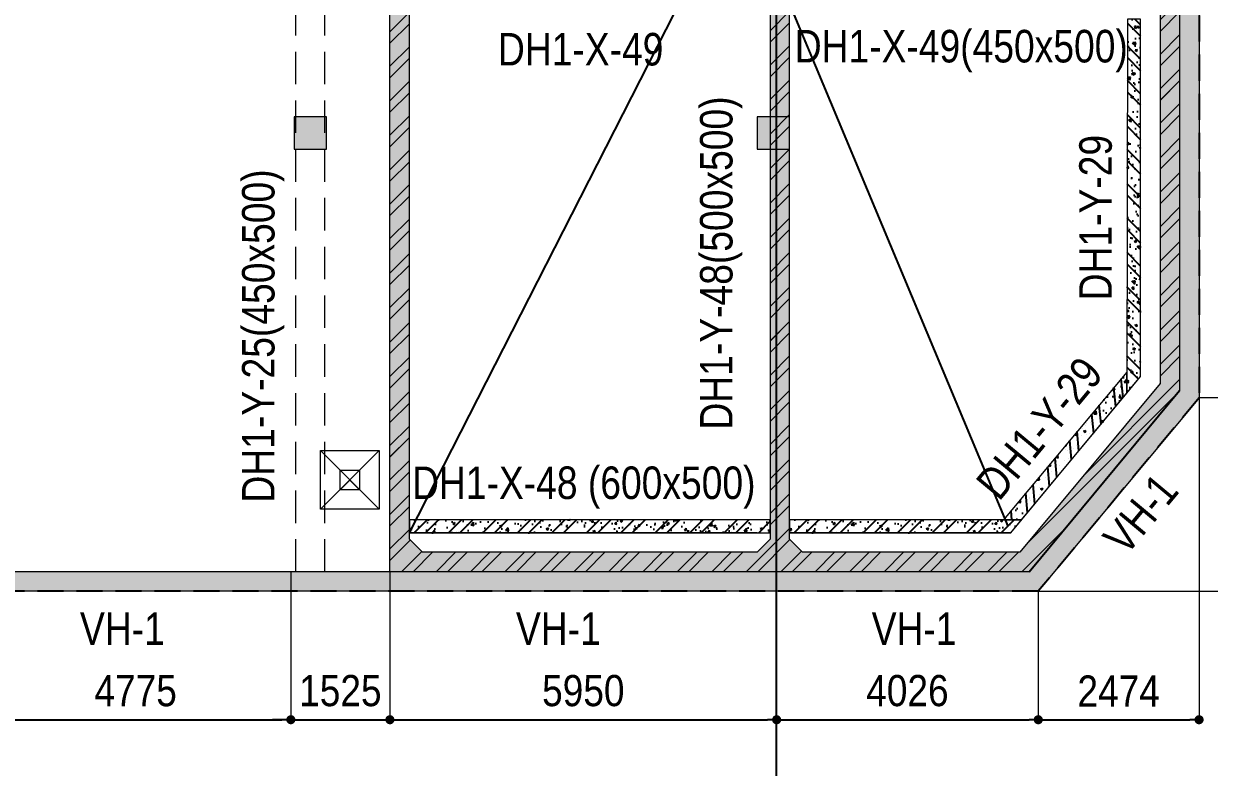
# Model space of a CAD drawing. Header units: millimetres. Extents: x 3718783 to 4027851, y 882487 to 1100782.
# Drawn here: x 3882144 to 3900386, y 906339 to 917776 of the extents above; entities that cross this region are included whole.
import ezdxf
from ezdxf.enums import TextEntityAlignment as Align

# ---------------------------------------------------------------- set-up
doc = ezdxf.new("R2010")
doc.units = ezdxf.units.MM
doc.header["$LTSCALE"] = 200
doc.header["$MEASUREMENT"] = 0
for name, pattern in [('CHG_XX_Cot_Ham 1$0$MB_Luoi truc$0$HTT Hidden 21', [3, 2, -1]), ('CHG_XX_Damsan_Ham 1$0$HIDDEN', [0.375, 0.25, -0.125]), ('CHG_XX_Luoi truc$0$MB_Luoi truc$0$Center101', [13, 10, -1, 1, -1]), ('HIDDEN', [0.375, 0.25, -0.125])]:
    doc.linetypes.add(name, pattern=pattern)
doc.layers.get('Defpoints').update_dxf_attribs({"color": 14, "lineweight": 0})
for name, color, linetype, lineweight in [('CHG_XX_Cot_Ham 1$0$Ap0302_PC', 150, 'Continuous', 9), ('CHG_XX_Cot_Ham 1$0$Ap0302_PC @ 1', 150, 'Continuous', 9), ('CHG_XX_Cot_Ham 1$0$Ap0302_PC @ 150', 150, 'Continuous', 9), ('CHG_XX_Cot_Ham 1$0$Ap0311_H', 8, 'Continuous', 15), ('CHG_XX_Cot_Ham 1$0$NS-DuongBao', 3, 'Continuous', 18), ('CHG_XX_Cot_Ham 1$0$S_Concrete_Cont_2 Normal', 2, 'Continuous', 13), ('CHG_XX_Cot_Ham 1$0$Start hatch', 8, 'Continuous', 25), ('CHG_XX_Damsan_Ham 1$0$DBAO', 3, 'Continuous', 13), ('CHG_XX_Damsan_Ham 1$0$DGIONG', 4, 'Continuous', 13), ('CHG_XX_Damsan_Ham 1$0$DMo', 254, 'CHG_XX_Damsan_Ham 1$0$HIDDEN', 9), ('CHG_XX_Damsan_Ham 1$0$Star Lo Mo', 5, 'Continuous', 13), ('CHG_XX_Damsan_Ham 1$0$Start hatch', 8, 'Continuous', 25), ('CHG_XX_Damsan_Ham 1$0$Start net bao', 3, 'Continuous', 18), ('Dim 200', 1, 'Continuous', 5), ('DMo', 254, 'HIDDEN', 9), ('MB_Luoi truc$0$Dim 300', 1, 'Continuous', 5), ('TEXT P Y', 2, 'Continuous', 15)]:
    doc.layers.add(name, color=color, linetype=linetype, lineweight=lineweight)
for name, color, linetype in [('CHG_XX_Cot_Ham 1$0$MB_Cot ham$0$Concrete Line', 6, 'Continuous'), ('CHG_XX_Cot_Ham 1$0$mb_cot tang 1-3$0$Concrete Line', 6, 'Continuous'), ('CHG_XX_Damsan_Ham 1$0$GHI CHU', 7, 'Continuous'), ('CHG_XX_Luoi truc$0$Grid', 34, 'Continuous'), ('CHG_XX_Luoi truc$0$Grid Line', 251, 'CHG_XX_Luoi truc$0$MB_Luoi truc$0$Center101'), ('mb_cot tang 1-3$0$Concrete Line', 6, 'Continuous'), ('TEXT P X', 1, 'Continuous')]:
    doc.layers.add(name, color=color, linetype=linetype)
doc.styles.add('CHG_XX_Luoi truc$0$MB_Luoi truc$0$Grid A-F$0$VNI-HelveCB', font='VHELVCB_0.TTF')
doc.styles.add('MB_Luoi truc$0$Arial_C', font='arial.ttf', dxfattribs={"width": 0.85})
doc.styles.add('TTP-HelCon', font='VHELVCN_0.TTF')
doc.dimstyles.new('200', dxfattribs={"dimscale": 200, "dimtxt": 2.4, "dimasz": 0.7, "dimexe": 0.0003, "dimexo": 0, "dimgap": 1, "dimtad": 1, "dimdec": 0, "dimzin": 12, "dimdsep": 46, "dimtxsty": 'MB_Luoi truc$0$Arial_C', "dimblk": 'MB_Luoi truc$0$_Dot', "dimcen": 0.5, "dimclrd": 256, "dimclre": 8, "dimclrt": 1, "dimadec": 0, "dimazin": 0, "dimtfac": 1, "dimtdec": 0, "dimtix": 1, "dimtmove": 2, "dimatfit": 3, "dimldrblk": 'MB_Luoi truc$0$HTT Arrow 30', "dimfxl": 1, "dimtolj": 1, "dimtzin": 0, "dimlwe": -1, "dimarcsym": 0})

# ---------------------------------------------------------------- blocks, each defined once
blk = doc.blocks.new('*U401')
at = {"layer": 'CHG_XX_Luoi truc$0$Grid Line'}
blk.add_line((0, 0), (0, 608), dxfattribs=at)
at = {"layer": 'CHG_XX_Luoi truc$0$Grid', "lineweight": -2, "style": 'CHG_XX_Luoi truc$0$MB_Luoi truc$0$Grid A-F$0$VNI-HelveCB'}
for tag, p in [('GRIDSUB', (0, 617)), ('GRID', (0, -9))]:
    blk.add_attdef(tag, text='', height=5, dxfattribs=at).set_placement(p, align=Align.MIDDLE)
blk = doc.blocks.new('CHG_XX_Luoi truc')
at = {"layer": 'CHG_XX_Luoi truc$0$Grid', "xscale": 300, "yscale": 300, "zscale": 300}
blk.add_blockref('*U401', (99550, -12747), dxfattribs=at)
blk = doc.blocks.new('*U550')
at = {"layer": 'CHG_XX_Cot_Ham 1$0$Ap0302_PC @ 1'}
h = blk.add_hatch(color=3, dxfattribs=at)
h.dxf.hatch_style = 1
h.paths.add_polyline_path([(-250, -250), (-250, 250), (250, 250), (250, -250)])
at = {"layer": 'CHG_XX_Cot_Ham 1$0$Ap0302_PC @ 150'}
h = blk.add_hatch(color=3, dxfattribs=at)
h.dxf.hatch_style = 1
h.paths.add_polyline_path([(-250, -250), (-250, 250), (250, 250), (250, -250)])
blk = doc.blocks.new('CHG_XX_Cot_Ham 1$0$500x500')
at = {"layer": 'CHG_XX_Cot_Ham 1$0$Ap0302_PC'}
blk.add_lwpolyline([(250, -250), (250, 250), (-250, 250), (-250, -250)], close=True, dxfattribs=at)
blk.add_blockref('*U550', (0, 0), dxfattribs=at)
blk = doc.blocks.new('CHG_XX_Cot_Ham 1')
at = {"layer": 'CHG_XX_Cot_Ham 1$0$Ap0311_H'}
h = blk.add_hatch(color=256, dxfattribs=at)
h.dxf.hatch_style = 1
h.paths.add_polyline_path([(99639.2, 163400), (-10900, 163400), (-10900, 85450), (-300, 85450), (-300, 84050), (32350, 84050), (32350, -9000), (103575.5, -9000), (106050, -6022), (106050, 158254.3)])
h.paths.add_polyline_path([(99533.7, 163100), (105750, 158110.4), (105750, 90450), (105650, 90450), (105650, 90450), (105750, 90450), (105750, 13850), (105750, 13825.9), (105750, -5913.6), (103434.7, -8700), (93600, -8700), (32650, -8700), (32650, 84350), (0, 84350), (0, 85750), (-10600, 85750), (-10600, 163100), (93600, 163100)], flags=16)
at = {"layer": 'CHG_XX_Cot_Ham 1$0$NS-DuongBao'}
h = blk.add_hatch(dxfattribs=at)
h.set_pattern_fill('ANSI32', color=256, scale=1000, style=0)
h.set_pattern_definition([(45, (-2213769.43, 588216.8), (-265.165043, 265.165043), []), (45, (-2213592.66, 588216.8), (-265.165043, 265.165043), [])])
h.paths.add_polyline_path([(99450, -8200), (99250, -8400), (94099.8, -8400), (93899.8, -8200), (93899.8, 13349.8), (94100, 13550), (96700, 13550), (99250, 13550), (99450, 13350)], flags=16)
h.paths.add_polyline_path([(93599.8, 13850), (97000, 13850), (99550, 13850), (105750, 13850), (105750, -5913.6), (103434.7, -8700), (93599.8, -8700)])
h.paths.add_polyline_path([(99950, 13550), (105250, 13550), (105450, 13350), (105450, -5805.3), (103294, -8400), (99950, -8400), (99750, -8200), (99750, 13350)])
at = {"layer": 'CHG_XX_Cot_Ham 1$0$Start hatch'}
h = blk.add_hatch(dxfattribs=at)
h.set_pattern_fill('AR-CONC', color=256, scale=50)
h.set_pattern_definition([(50, (0, 0), (358.6301, -31.3761), [37.5, -412.5]), (355, (0, 0), (-69.3757, 376.0961), [30, -330]), (100.45144, (29.9, -2.6), (289.2544, 344.72), [31.8701, -350.571]), (46.1842, (0, 100), (533.6207, -82.7596), [56.25, -618.75]), (96.63564, (44.47, 93.1), (467.331, 487.0593), [47.8052, -525.857]), (351.18416, (0, 100), (467.331, 487.0593), [45, -495]), (21, (50, 75), (298.4535, -201.30945), [37.5, -412.5]), (326, (50, 75), (121.6577, 362.575), [30, -330]), (71.45144, (74.87, 58.22), (420.1112, 161.2656), [31.8701, -350.571]), (37.5, (0, 0), (6.07993, 166.44693), [0, -326, 0, -335, 0, -331.25]), (7.5, (0, 0), (131.53477, 197.20586), [0, -191, 0, -318.5, 0, -126.25]), (327.5, (-111.5, 0), (266.91122, -11.27744), [0, -125, 0, -390, 0, -517.5]), (317.5, (-161.5, 0), (291.5931, 50.0525), [0, -162.5, 0, -259, 0, -367.5])])
h.paths.add_polyline_path([(99450, -8200), (99250, -8400), (94099.8, -8400), (93899.8, -8200), (93899.8, 13349.8), (94100, 13550), (96700, 13550), (99250, 13550), (99450, 13350)], flags=16)
h.paths.add_polyline_path([(93599.8, 13850), (97000, 13850), (99550, 13850), (105750, 13850), (105750, -5913.6), (103434.7, -8700), (93599.8, -8700)])
h.paths.add_polyline_path([(99950, 13550), (105250, 13550), (105450, 13350), (105450, -5805.3), (103294, -8400), (99950, -8400), (99750, -8200), (99750, 13350)])
at = {"layer": 'CHG_XX_Cot_Ham 1$0$Ap0302_PC'}
blk.add_lwpolyline([(32350, 84050), (-300, 84050), (-300, 85450), (-10900, 85450), (-10900, 163400), (99639.2, 163400), (106050, 158254.3), (106050, -6022), (103575.5, -9000), (32350, -9000)], close=True, dxfattribs=at)
blk.add_lwpolyline([(105750, 90444), (105750, -5913.6), (103434.7, -8700), (32650, -8700), (32650, 84350), (0, 84350), (0, 85750), (-10600, 85750), (-10600, 163100), (99533.7, 163100), (105750, 158110.4), (105750, 127475.9)], dxfattribs=at)
at = {"layer": 'CHG_XX_Cot_Ham 1$0$MB_Cot ham$0$Concrete Line', "linetype": 'CHG_XX_Cot_Ham 1$0$MB_Luoi truc$0$HTT Hidden 21'}
blk.add_lwpolyline([(99639.2, 163400), (106050, 158254.3), (106050, -6022), (103575.5, -9000), (32350, -9000), (32350, 84050), (-300, 84050), (-300, 85450), (-10900, 85450), (-10900, 163400)], close=True, dxfattribs=at)
at = {"layer": 'CHG_XX_Cot_Ham 1$0$NS-DuongBao'}
for points in [[(93599.8, 13850), (97000, 13850), (97000, 13850), (99550, 13850), (99550, 13850), (105750, 13850), (105750, -5913.6), (103434.7, -8700), (93599.8, -8700), (93599.8, 13850)], [(99450, -8200), (99250, -8400), (94099.8, -8400), (93899.8, -8200), (93899.8, 13349.8), (94100, 13550), (96700, 13550), (96700, 13550), (99250, 13550), (99450, 13350), (99450, -8200)], [(105450, 13350), (105450, -5805.3), (103294, -8400), (99950, -8400), (99750, -8200), (99750, 13350), (99950, 13550), (105250, 13550), (105450, 13350)]]:
    blk.add_lwpolyline(points, dxfattribs=at)
at = {"layer": 'CHG_XX_Cot_Ham 1$0$Start hatch'}
blk.add_line((103434.7, -8700), (105750, -5913.6), dxfattribs=at)
at = {"layer": 'CHG_XX_Cot_Ham 1$0$mb_cot tang 1-3$0$Concrete Line'}
blk.add_blockref('CHG_XX_Luoi truc', (0, 0), dxfattribs=at)
at = {"layer": 'CHG_XX_Cot_Ham 1$0$S_Concrete_Cont_2 Normal'}
for p in [(92375, -1950), (99500, -1950)]:
    blk.add_blockref('CHG_XX_Cot_Ham 1$0$500x500', p, dxfattribs=at)
blk = doc.blocks.new('CHG_XX_Damsan_Ham 1', base_point=(3089256, -609981))
at = {"layer": 'CHG_XX_Damsan_Ham 1$0$Start hatch'}
h = blk.add_hatch(dxfattribs=at)
h.set_pattern_fill('AR-CONC', color=256, scale=50, angle=90)
h.set_pattern_definition([(140, (117500, -103099.77), (31.3761, 358.6301), [37.5, -412.5]), (85, (117500, -103099.77), (-376.0961, -69.3757), [30, -330]), (190.45144, (117502.62, -103069.88), (-344.72, 289.2544), [31.8701, -350.571]), (136.1842, (117400, -103099.77), (82.7596, 533.6207), [56.25, -618.75]), (186.63564, (117406.9, -103055.3), (-487.0593, 467.331), [47.8052, -525.857]), (81.18416, (117400, -103099.77), (-487.0593, 467.331), [45, -495]), (111, (117425, -103049.77), (201.30945, 298.4535), [37.5, -412.5]), (56, (117425, -103049.77), (-362.575, 121.6577), [30, -330]), (161.45144, (117441.78, -103024.9), (-161.2656, 420.1112), [31.8701, -350.571]), (127.5, (117500, -103099.77), (-166.44693, 6.07993), [0, -326, 0, -335, 0, -331.25]), (97.5, (117500, -103099.77), (-197.20586, 131.53477), [0, -191, 0, -318.5, 0, -126.25]), (57.5, (117500, -103211.27), (11.27744, 266.91122), [0, -125, 0, -390, 0, -517.5]), (47.5, (117500, -103261.27), (-50.0525, 291.5931), [0, -162.5, 0, -259, 0, -367.5])])
h.paths.add_polyline_path([(105150, -5697), (105150, -200), (104950, -200), (104937, -5953)])
h = blk.add_hatch(dxfattribs=at)
h.set_pattern_fill('ANSI32', color=256, scale=1000, angle=90, style=0)
h.set_pattern_definition([(135, (117967.9, -103195), (-265.165, -265.165), []), (135, (117967.9, -103018.2), (-265.165, -265.165), [])])
h.paths.add_polyline_path([(105150, -5697), (105150, -200), (104950, -200), (104937, -5953)])
h = blk.add_hatch(dxfattribs=at)
h.set_pattern_fill('AR-CONC', color=256, scale=50)
h.set_pattern_definition([(50, (5845.27, -20523.7), (358.6301, -31.3761), [37.5, -412.5]), (355, (5845.27, -20523.7), (-69.3757, 376.096), [30, -330]), (100.45144, (5875.16, -20526.32), (289.2544, 344.72), [31.8701, -350.571]), (46.1842, (5845.27, -20423.7), (533.6207, -82.7596), [56.25, -618.75]), (96.63564, (5889.74, -20430.6), (467.331, 487.0593), [47.8052, -525.857]), (351.18416, (5845.27, -20423.7), (467.331, 487.0593), [45, -495]), (21, (5895.27, -20448.7), (298.4535, -201.30945), [37.5, -412.5]), (326, (5895.27, -20448.7), (121.6577, 362.575), [30, -330]), (71.45144, (5920.14, -20465.5), (420.1112, 161.2656), [31.8701, -350.571]), (37.5, (5845.27, -20523.71), (6.07993, 166.44693), [0, -326, 0, -335, 0, -331.25]), (7.5, (5845.27, -20523.7), (131.53477, 197.20586), [0, -191, 0, -318.5, 0, -126.25]), (327.5, (5733.77, -20523.71), (266.91122, -11.27744), [0, -125, 0, -390, 0, -517.5]), (317.5, (5683.77, -20523.7), (291.5931, 50.0525), [0, -162.5, 0, -259, 0, -367.5])])
h.paths.add_polyline_path([(103319, -7900), (104937, -5953), (104938, -5630), (103043, -7900)])
h = blk.add_hatch(dxfattribs=at)
h.set_pattern_fill('ANSI32', color=256, scale=1000, angle=50.2759, style=0)
h.set_pattern_definition([(95.2759, (50867.78, -91080.6), (-373.4113, -34.4818), []), (95.2759, (50980.76, -90944.62), (-373.4113, -34.4818), [])])
h.paths.add_polyline_path([(103319, -7900), (104937, -5953), (104938, -5630), (103043, -7900)])
h = blk.add_hatch(dxfattribs=at)
h.set_pattern_fill('AR-CONC', color=256, scale=50)
h.set_pattern_definition([(50, (-800, -20450), (358.6301, -31.3761), [37.5, -412.5]), (355, (-800, -20450), (-69.3757, 376.096), [30, -330]), (100.45144, (-770.1, -20452.6), (289.2544, 344.72), [31.8701, -350.571]), (46.1842, (-800, -20350), (533.6207, -82.7596), [56.25, -618.75]), (96.63564, (-755.53, -20356.9), (467.331, 487.0593), [47.8052, -525.857]), (351.18416, (-800, -20350), (467.331, 487.0593), [45, -495]), (21, (-750, -20375), (298.4535, -201.30945), [37.5, -412.5]), (326, (-750, -20375), (121.6577, 362.575), [30, -330]), (71.45144, (-725.13, -20391.78), (420.1112, 161.2656), [31.8701, -350.571]), (37.5, (-800, -20450), (6.07993, 166.44693), [0, -326, 0, -335, 0, -331.25]), (7.5, (-800, -20450), (131.53477, 197.20586), [0, -191, 0, -318.5, 0, -126.25]), (327.5, (-911.5, -20450), (266.91122, -11.27744), [0, -125, 0, -390, 0, -517.5]), (317.5, (-961.5, -20450), (291.5931, 50.0525), [0, -162.5, 0, -259, 0, -367.5])])
h.paths.add_polyline_path([(93900, -8100), (99450, -8100), (99450, -7900), (93900, -7900)])
h = blk.add_hatch(dxfattribs=at)
h.set_pattern_fill('ANSI32', color=256, scale=1000, style=0)
h.set_pattern_definition([(45, (-895.23, -20917.88), (-265.165, 265.165), []), (45, (-718.45, -20917.88), (-265.165, 265.165), [])])
h.paths.add_polyline_path([(93900, -8100), (99450, -8100), (99450, -7900), (93900, -7900)])
h = blk.add_hatch(dxfattribs=at)
h.set_pattern_fill('ANSI32', color=256, scale=1000, style=0)
h.set_pattern_definition([(45, (4955, -20917.88), (-265.165, 265.165), []), (45, (5131.8, -20917.88), (-265.165, 265.165), [])])
h.paths.add_polyline_path([(99750, -8100), (103153, -8100), (103319, -7900), (99750, -7900)])
h = blk.add_hatch(dxfattribs=at)
h.set_pattern_fill('AR-CONC', color=256, scale=50)
h.set_pattern_definition([(50, (5050.24, -20450), (358.6301, -31.3761), [37.5, -412.5]), (355, (5050.24, -20450), (-69.3757, 376.096), [30, -330]), (100.45144, (5080.12, -20452.6), (289.2544, 344.72), [31.8701, -350.571]), (46.1842, (5050.24, -20350), (533.6207, -82.7596), [56.25, -618.75]), (96.63564, (5094.7, -20356.9), (467.331, 487.0593), [47.8052, -525.857]), (351.18416, (5050.24, -20350), (467.331, 487.0593), [45, -495]), (21, (5100.24, -20375), (298.4535, -201.30945), [37.5, -412.5]), (326, (5100.24, -20375), (121.6577, 362.575), [30, -330]), (71.45144, (5125.1, -20391.78), (420.1112, 161.2656), [31.8701, -350.571]), (37.5, (5050.24, -20450), (6.07993, 166.44693), [0, -326, 0, -335, 0, -331.25]), (7.5, (5050.24, -20450), (131.53477, 197.20586), [0, -191, 0, -318.5, 0, -126.25]), (327.5, (4938.74, -20450), (266.91122, -11.27744), [0, -125, 0, -390, 0, -517.5]), (317.5, (4888.74, -20450), (291.5931, 50.0525), [0, -162.5, 0, -259, 0, -367.5])])
h.paths.add_polyline_path([(99750, -8100), (103153, -8100), (103319, -7900), (99750, -7900)])
at = {"layer": 'CHG_XX_Damsan_Ham 1$0$DBAO'}
blk.add_lwpolyline([(-10900, 85450), (-10900, 163400), (99639, 163400), (106050, 158250), (106050, -6022), (103576, -9000), (32350, -9000), (32350, 84050), (-300, 84050), (-300, 85450), (-10900, 85450)], dxfattribs=at)
at = {"layer": 'CHG_XX_Damsan_Ham 1$0$DMo', "ltscale": 10}
for p, q in [((92150, -8700), (92150, 1050)), ((92600, -8700), (92600, 0))]:
    blk.add_line(p, q, dxfattribs=at)
at = {"layer": 'CHG_XX_Damsan_Ham 1$0$DMo', "linetype": 'Continuous', "ltscale": 10}
for p, q in [((103153, -8100), (105150, -5697)), ((99250, -8100), (93900, -8100)), ((103153, -8100), (99750, -8100))]:
    blk.add_line(p, q, dxfattribs=at)
at = {"layer": 'CHG_XX_Damsan_Ham 1$0$GHI CHU'}
for p, q in [((93900, -8100), (104950, 13550)), ((94100, 13550), (103106, -8000))]:
    blk.add_line(p, q, dxfattribs=at)
at = {"layer": 'CHG_XX_Damsan_Ham 1$0$Star Lo Mo'}
for p, q in [((92532, -7737), (93432, -6837)), ((92532, -6837), (93432, -7737))]:
    blk.add_line(p, q, dxfattribs=at)
for points in [[(92532, -6837), (93432, -6837), (93432, -7737), (92532, -7737)], [(92832, -7137), (93133, -7137), (93133, -7438), (92832, -7438)], [(92832, -7137), (93133, -7137), (93133, -7438), (92832, -7438)]]:
    blk.add_lwpolyline(points, close=True, dxfattribs=at)
for points in [[(92832, -7438), (93132, -7137)], [(92832, -7137), (93133, -7438)]]:
    blk.add_lwpolyline(points, dxfattribs=at)
at = {"layer": 'CHG_XX_Damsan_Ham 1$0$Start net bao', "color": 1}
for points in [[(105150, -5697), (105150, -200), (104950, -200), (104937, -5953)], [(103319, -7900), (104937, -5953), (104938, -5630), (103043, -7900)], [(93900, -8100), (99450, -8100), (99450, -7900), (93900, -7900)], [(99750, -8100), (103153, -8100), (103319, -7900), (99750, -7900)]]:
    blk.add_lwpolyline(points, close=True, dxfattribs=at)
at = {"layer": 'CHG_XX_Damsan_Ham 1$0$DGIONG'}
blk.add_blockref('CHG_XX_Cot_Ham 1', (0, 0), dxfattribs=at)
blk = doc.blocks.new('MB_Luoi truc$0$_Dot')
at = {"color": 0, "linetype": 'ByBlock', "lineweight": -2}
blk.add_line((-0.5, 0), (-1, 0), dxfattribs=at)
at = {"color": 0, "linetype": 'ByBlock', "const_width": 0.5}
blk.add_lwpolyline([(-0.25, 0, 1), (0.25, 0, 1)], format="xyb", close=True, dxfattribs=at)
blk = doc.blocks.new('*D116')
at = {"layer": 'Defpoints', "color": 0, "transparency": 16777216}
for p in [(3881479, 909346), (3886254, 909346), (3886254, 907070)]:
    blk.add_point(p, dxfattribs=at)
at = {"layer": 'MB_Luoi truc$0$Dim 300', "color": 8, "transparency": 16777216}
for p, q in [((3881479, 909346), (3881479, 907070)), ((3886254, 909346), (3886254, 907070))]:
    blk.add_line(p, q, dxfattribs=at)
at = {"layer": 'MB_Luoi truc$0$Dim 300', "lineweight": -2, "transparency": 16777216}
blk.add_line((3881619, 907070), (3886114, 907070), dxfattribs=at)
at = {"layer": 'MB_Luoi truc$0$Dim 300', "lineweight": -2, "transparency": 16777216, "xscale": 140, "yscale": 140, "zscale": 140, "rotation": 180}
blk.add_blockref('MB_Luoi truc$0$_Dot', (3881479, 907070), dxfattribs=at)
at = {"layer": 'MB_Luoi truc$0$Dim 300', "lineweight": -2, "transparency": 16777216, "xscale": 140, "yscale": 140, "zscale": 140}
blk.add_blockref('MB_Luoi truc$0$_Dot', (3886254, 907070), dxfattribs=at)
at = {"layer": 'MB_Luoi truc$0$Dim 300', "color": 1, "transparency": 16777216, "insert": (3883866, 907514), "char_height": 480, "attachment_point": 5, "style": 'MB_Luoi truc$0$Arial_C'}
blk.add_mtext('\\A1;4775', dxfattribs=at)
blk = doc.blocks.new('MB_Luoi truc$0$HTT Arrow 30')
blk.add_hatch(color=256).paths.add_polyline_path([(-2.5, 0.375), (-2.5, -0.375), (0, 0)])
at = {"color": 0, "linetype": 'ByBlock', "lineweight": -2}
for p, q in [((0, 0), (-2.5, 0.375)), ((-2.5, -0.375), (-2.5, 0.375)), ((0, 0), (-2.5, -0.375))]:
    blk.add_line(p, q, dxfattribs=at)
blk = doc.blocks.new('*D117')
at = {"layer": 'Defpoints', "color": 0, "transparency": 16777216}
for p in [(3886254, 909346), (3887778, 909346), (3887778, 907070)]:
    blk.add_point(p, dxfattribs=at)
at = {"layer": 'MB_Luoi truc$0$Dim 300', "color": 8, "transparency": 16777216}
for p, q in [((3886254, 909346), (3886254, 907070)), ((3887778, 909346), (3887778, 907070))]:
    blk.add_line(p, q, dxfattribs=at)
at = {"layer": 'MB_Luoi truc$0$Dim 300', "lineweight": -2, "transparency": 16777216}
for p, q in [((3886114, 907070), (3885974, 907070)), ((3886254, 907070), (3887778, 907070)), ((3887918, 907070), (3888058, 907070))]:
    blk.add_line(p, q, dxfattribs=at)
at = {"layer": 'MB_Luoi truc$0$Dim 300', "lineweight": -2, "transparency": 16777216, "xscale": 140, "yscale": 140, "zscale": 140}
blk.add_blockref('MB_Luoi truc$0$_Dot', (3886254, 907070), dxfattribs=at)
at = {"layer": 'MB_Luoi truc$0$Dim 300', "lineweight": -2, "transparency": 16777216, "xscale": 140, "yscale": 140, "zscale": 140, "rotation": 180}
blk.add_blockref('MB_Luoi truc$0$_Dot', (3887778, 907070), dxfattribs=at)
at = {"layer": 'MB_Luoi truc$0$Dim 300', "color": 1, "transparency": 16777216, "insert": (3887016, 907515), "char_height": 480, "attachment_point": 5, "style": 'MB_Luoi truc$0$Arial_C'}
blk.add_mtext('\\A1;1525', dxfattribs=at)
blk = doc.blocks.new('*D118')
at = {"layer": 'Defpoints', "color": 0, "transparency": 16777216}
for p in [(3887778, 909346), (3893729, 909046), (3893729, 907070)]:
    blk.add_point(p, dxfattribs=at)
at = {"layer": 'MB_Luoi truc$0$Dim 300', "color": 8, "transparency": 16777216}
for p, q in [((3887778, 909346), (3887778, 907070)), ((3893729, 909046), (3893729, 907070))]:
    blk.add_line(p, q, dxfattribs=at)
at = {"layer": 'MB_Luoi truc$0$Dim 300', "lineweight": -2, "transparency": 16777216}
blk.add_line((3887918, 907070), (3893589, 907070), dxfattribs=at)
at = {"layer": 'MB_Luoi truc$0$Dim 300', "lineweight": -2, "transparency": 16777216, "xscale": 140, "yscale": 140, "zscale": 140, "rotation": 180}
blk.add_blockref('MB_Luoi truc$0$_Dot', (3887778, 907070), dxfattribs=at)
at = {"layer": 'MB_Luoi truc$0$Dim 300', "lineweight": -2, "transparency": 16777216, "xscale": 140, "yscale": 140, "zscale": 140}
blk.add_blockref('MB_Luoi truc$0$_Dot', (3893729, 907070), dxfattribs=at)
at = {"layer": 'MB_Luoi truc$0$Dim 300', "color": 1, "transparency": 16777216, "insert": (3890754, 907515), "char_height": 480, "attachment_point": 5, "style": 'MB_Luoi truc$0$Arial_C'}
blk.add_mtext('\\A1;5950', dxfattribs=at)
blk = doc.blocks.new('*D119')
at = {"layer": 'Defpoints', "color": 0, "transparency": 16777216}
for p in [(3893729, 909046), (3897754, 909046), (3897754, 907070)]:
    blk.add_point(p, dxfattribs=at)
at = {"layer": 'MB_Luoi truc$0$Dim 300', "color": 8, "transparency": 16777216}
for p, q in [((3893729, 909046), (3893729, 907070)), ((3897754, 909046), (3897754, 907070))]:
    blk.add_line(p, q, dxfattribs=at)
at = {"layer": 'MB_Luoi truc$0$Dim 300', "lineweight": -2, "transparency": 16777216}
blk.add_line((3893869, 907070), (3897614, 907070), dxfattribs=at)
at = {"layer": 'MB_Luoi truc$0$Dim 300', "lineweight": -2, "transparency": 16777216, "xscale": 140, "yscale": 140, "zscale": 140, "rotation": 180}
blk.add_blockref('MB_Luoi truc$0$_Dot', (3893729, 907070), dxfattribs=at)
at = {"layer": 'MB_Luoi truc$0$Dim 300', "lineweight": -2, "transparency": 16777216, "xscale": 140, "yscale": 140, "zscale": 140}
blk.add_blockref('MB_Luoi truc$0$_Dot', (3897754, 907070), dxfattribs=at)
at = {"layer": 'MB_Luoi truc$0$Dim 300', "color": 1, "transparency": 16777216, "insert": (3895741, 907515), "char_height": 480, "attachment_point": 5, "style": 'MB_Luoi truc$0$Arial_C'}
blk.add_mtext('\\A1;4026', dxfattribs=at)
blk = doc.blocks.new('*D120')
at = {"layer": 'Defpoints', "color": 0, "transparency": 16777216}
for p in [(3900229, 912024), (3897754, 909046), (3900229, 907070)]:
    blk.add_point(p, dxfattribs=at)
at = {"layer": 'MB_Luoi truc$0$Dim 300', "color": 8, "transparency": 16777216}
for p, q in [((3900229, 912024), (3900229, 907070)), ((3897754, 909046), (3897754, 907070))]:
    blk.add_line(p, q, dxfattribs=at)
at = {"layer": 'MB_Luoi truc$0$Dim 300', "lineweight": -2, "transparency": 16777216}
blk.add_line((3897894, 907070), (3900089, 907070), dxfattribs=at)
at = {"layer": 'MB_Luoi truc$0$Dim 300', "lineweight": -2, "transparency": 16777216, "xscale": 140, "yscale": 140, "zscale": 140, "rotation": 180}
blk.add_blockref('MB_Luoi truc$0$_Dot', (3897754, 907070), dxfattribs=at)
at = {"layer": 'MB_Luoi truc$0$Dim 300', "lineweight": -2, "transparency": 16777216, "xscale": 140, "yscale": 140, "zscale": 140}
blk.add_blockref('MB_Luoi truc$0$_Dot', (3900229, 907070), dxfattribs=at)
at = {"layer": 'MB_Luoi truc$0$Dim 300', "color": 1, "transparency": 16777216, "insert": (3898991, 907511), "char_height": 480, "attachment_point": 5, "style": 'MB_Luoi truc$0$Arial_C'}
blk.add_mtext('\\A1;2474', dxfattribs=at)
blk = doc.blocks.new('*D231')
at = {"layer": 'Defpoints', "color": 0, "transparency": 16777216}
for p in [(3900229, 912024), (3902034, 912024), (3897754, 909046)]:
    blk.add_point(p, dxfattribs=at)
at = {"layer": 'Dim 200', "color": 8, "transparency": 16777216}
for p, q in [((3900229, 912024), (3902034, 912024)), ((3897754, 909046), (3902034, 909046))]:
    blk.add_line(p, q, dxfattribs=at)
at = {"layer": 'Dim 200', "lineweight": -2, "transparency": 16777216}
blk.add_line((3902034, 909186), (3902034, 911884), dxfattribs=at)
at = {"layer": 'Dim 200', "lineweight": -2, "transparency": 16777216, "xscale": 140, "yscale": 140, "zscale": 140}
for p, rotation in [((3902034, 912024), 90), ((3902034, 909046), 270)]:
    blk.add_blockref('MB_Luoi truc$0$_Dot', p, dxfattribs=dict(at, rotation=rotation))
at = {"layer": 'Dim 200', "color": 1, "transparency": 16777216, "insert": (3901589, 910535), "char_height": 480, "attachment_point": 5, "rotation": 90, "style": 'MB_Luoi truc$0$Arial_C'}
blk.add_mtext('\\A1;2978', dxfattribs=at)
blk = doc.blocks.new('*D232')
at = {"layer": 'Defpoints', "color": 0, "transparency": 16777216}
for p in [(3900229, 918046), (3902034, 918046), (3900229, 912024)]:
    blk.add_point(p, dxfattribs=at)
at = {"layer": 'Dim 200', "color": 8, "transparency": 16777216}
for p, q in [((3900229, 918046), (3902034, 918046)), ((3900229, 912024), (3902034, 912024))]:
    blk.add_line(p, q, dxfattribs=at)
at = {"layer": 'Dim 200', "lineweight": -2, "transparency": 16777216}
blk.add_line((3902034, 912164), (3902034, 917906), dxfattribs=at)
at = {"layer": 'Dim 200', "lineweight": -2, "transparency": 16777216, "xscale": 140, "yscale": 140, "zscale": 140}
for p, rotation in [((3902034, 918046), 90), ((3902034, 912024), 270)]:
    blk.add_blockref('MB_Luoi truc$0$_Dot', p, dxfattribs=dict(at, rotation=rotation))
at = {"layer": 'Dim 200', "color": 1, "transparency": 16777216, "insert": (3901589, 915035), "char_height": 480, "attachment_point": 5, "rotation": 90, "style": 'MB_Luoi truc$0$Arial_C'}
blk.add_mtext('\\A1;6022', dxfattribs=at)

msp = doc.modelspace()

# ---------------------------------------------------------------- block references
at = {"layer": 'DMo'}
msp.add_blockref('CHG_XX_Damsan_Ham 1', (6883434.59583, 308064.69934), dxfattribs=at)
at = {"layer": 'mb_cot tang 1-3$0$Concrete Line'}
msp.add_blockref('CHG_XX_Cot_Ham 1', (3794178.65102, 918045.71079), dxfattribs=at)
msp.add_blockref('CHG_XX_Cot_Ham 1', (3794178.65102, 918045.71079), dxfattribs=at)

# ---------------------------------------------------------------- texts
at = {"layer": 'TEXT P X', "style": 'TTP-HelCon'}
for s, p in [('DH1-X-49', (3889440.72579, 917133.96299)), ('DH1-X-49(450x500)', (3894007.81679, 917180.72899)), ('DH1-X-48 (600x500)', (3888120.04997, 910465.1463)), ('VH-1', (3883009.64791, 908219.54349)), ('VH-1', (3889717.88341, 908219.54349)), ('VH-1', (3895191.67391, 908219.54349))]:
    msp.add_text(s, height=500, dxfattribs=at).set_placement(p)
msp.add_text('VH-1', height=500, rotation=50.197625865, dxfattribs=at).set_placement((3899103.82933, 909576.11401))
at = {"layer": 'TEXT P Y', "style": 'TTP-HelCon'}
for s, rotation, p in [('DH1-Y-48(500x500)', 90, (3893049.4, 911533.2615)), ('DH1-Y-29', 90, (3898885.07777, 913520.97305)), ('DH1-Y-25(450x500)', 90, (3886002.45727, 910410.40805)), ('DH1-Y-29', 50.275885026, (3897150.99028, 910416.96714))]:
    msp.add_text(s, height=500, rotation=rotation, dxfattribs=at).set_placement(p)

# ---------------------------------------------------------------- dimensions: what is measured, and where the dimension line sits
at = {"layer": 'Dim 200'}
for base, p1, p2, picture, middle in [((3902033.9165, 918045.71079), (3900228.64745, 912023.69827), (3900228.65102, 918045.71079), '*D232', (3901588.84147, 915034.70453)), ((3902033.9165, 912023.69827), (3897754.153, 909045.7065), (3900228.64745, 912023.69827), '*D231', (3901588.84147, 910534.70238))]:
    dim = msp.add_linear_dim(base=base, p1=p1, p2=p2, angle=90, dimstyle='200', override={"dimarcsym": 1}, dxfattribs=at)
    dim.commit()
    dim.dimension.update_dxf_attribs({"geometry": picture, "text_midpoint": middle})
at = {"layer": 'MB_Luoi truc$0$Dim 300'}
for base, p1, p2, picture, middle in [((3900228.64745, 907069.8595), (3897754.153, 909045.71079), (3900228.64745, 912023.69827), '*D120', (3898991.40022, 907510.84176)), ((3886253.65102, 907069.8595), (3881478.65102, 909345.71079), (3886253.65102, 909345.71079), '*D116', (3883866.15102, 907513.95227)), ((3887778.41217, 907069.8595), (3886253.65102, 909345.71079), (3887778.41217, 909345.71079), '*D117', (3887016.03159, 907514.93453)), ((3893728.65102, 907069.8595), (3887778.41217, 909345.71079), (3893728.65102, 909045.71079), '*D118', (3890753.53159, 907514.93453)), ((3897754.153, 907069.8595), (3893728.65102, 909045.71079), (3897754.153, 909045.71079), '*D119', (3895741.40201, 907514.93453))]:
    dim = msp.add_linear_dim(base=base, p1=p1, p2=p2, dimstyle='200', override={"dimarcsym": 1}, dxfattribs=at)
    dim.commit()
    dim.dimension.update_dxf_attribs({"geometry": picture, "text_midpoint": middle})

doc.saveas('drawing.dxf')
